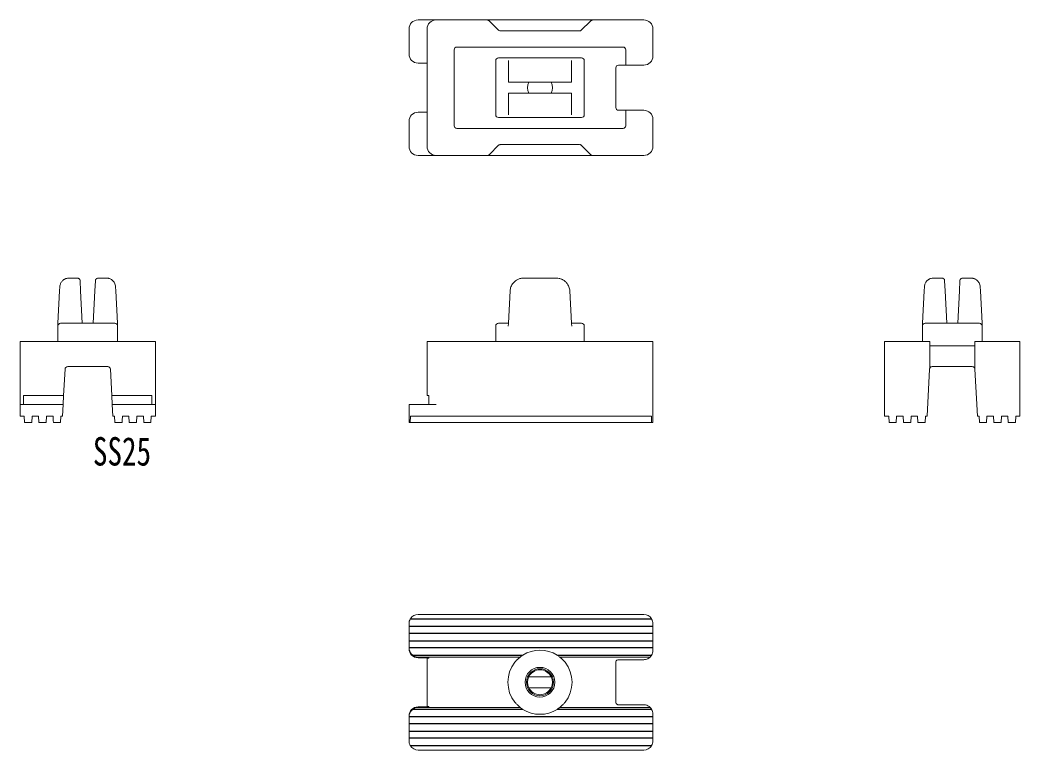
# Model space of a CAD drawing. Units: millimetres on the paper. Extents: x -622 to 995, y -460 to 705.
# Drawn here: x -602 to -491.3, y -165.7 to -84.9 of the extents above; entities that cross this region are included whole.
import ezdxf
from ezdxf.enums import TextEntityAlignment as Align

# ---------------------------------------------------------------- set-up
doc = ezdxf.new("R2010")
doc.units = ezdxf.units.MM
doc.layers.add('0-0', color=7, linetype='Continuous', lineweight=18)
doc.styles.add('ＭＳ ゴシック', font='')
doc.styles.get('ＭＳ ゴシック').set_extended_font_data('MS Gothic')

msp = doc.modelspace()

# ---------------------------------------------------------------- linework, layer by layer
at = {"layer": '0-0'}
for p, q in [((-555.933, -84.919), (-557.933, -84.919)), ((-555.933, -84.919), (-550.323, -84.919)), ((-550.323, -84.919), (-548.775, -84.919)), ((-549.009, -86.043), (-550.016, -85.035)), ((-548.775, -84.919), (-548.345, -84.919)), ((-548.345, -84.919), (-540.521, -84.919)), ((-540.521, -84.919), (-540.09, -84.919)), ((-540.09, -84.919), (-538.543, -84.919)), ((-538.543, -84.919), (-532.933, -84.919)), ((-558.933, -88.697), (-558.933, -85.919)), ((-556.933, -85.919), (-556.933, -98.919)), ((-548.933, -86.119), (-548.958, -86.094)), ((-548.958, -86.094), (-548.958, -86.119)), ((-548.958, -86.114), (-548.933, -86.119)), ((-548.958, -86.119), (-548.933, -86.119)), ((-539.933, -86.119), (-539.907, -86.093)), ((-539.933, -86.119), (-539.907, -86.114)), ((-531.933, -85.919), (-531.933, -88.919)), ((-553.933, -96.619), (-553.933, -88.219)), ((-553.633, -87.919), (-535.233, -87.919)), ((-534.933, -88.219), (-534.933, -89.919)), ((-549.333, -89.419), (-549.333, -95.419)), ((-547.948, -89.119), (-549.033, -89.119)), ((-540.932, -89.119), (-547.933, -89.119)), ((-547.933, -91.819), (-547.933, -89.419)), ((-540.933, -91.819), (-540.933, -89.419)), ((-539.833, -89.119), (-540.917, -89.119)), ((-539.533, -95.419), (-539.533, -89.419)), ((-557.933, -89.699), (-556.933, -89.699)), ((-536.033, -94.619), (-536.033, -90.219)), ((-535.733, -89.919), (-534.933, -89.919)), ((-532.933, -89.919), (-534.933, -89.919)), ((-547.933, -91.819), (-545.672, -91.819)), ((-545.672, -91.819), (-543.193, -91.819)), ((-543.193, -91.819), (-540.933, -91.819)), ((-547.933, -95.419), (-547.933, -93.019)), ((-540.933, -95.419), (-540.933, -93.019)), ((-556.933, -95.139), (-557.933, -95.139)), ((-534.933, -94.919), (-535.733, -94.919)), ((-534.933, -94.919), (-534.933, -96.619)), ((-534.933, -94.919), (-532.933, -94.919)), ((-558.933, -98.919), (-558.933, -96.14)), ((-549.033, -95.719), (-547.948, -95.719)), ((-547.933, -95.719), (-540.932, -95.719)), ((-540.917, -95.719), (-539.833, -95.719)), ((-531.933, -95.919), (-531.933, -98.919)), ((-535.233, -96.919), (-553.633, -96.919)), ((-550.016, -99.802), (-549.009, -98.795)), ((-548.933, -98.719), (-548.958, -98.744)), ((-548.933, -98.719), (-548.958, -98.724)), ((-539.907, -98.724), (-539.933, -98.719)), ((-539.857, -98.795), (-538.849, -99.802)), ((-555.933, -99.919), (-557.933, -99.919)), ((-555.933, -99.919), (-550.323, -99.919)), ((-548.775, -99.919), (-550.323, -99.919)), ((-548.345, -99.919), (-548.775, -99.919)), ((-540.521, -99.919), (-548.345, -99.919)), ((-540.09, -99.919), (-540.521, -99.919)), ((-538.543, -99.919), (-540.09, -99.919)), ((-538.543, -99.919), (-532.933, -99.919)), ((-595.647, -113.5), (-596.589, -113.5)), ((-595.347, -113.784), (-595.288, -114.921)), ((-593.712, -114.921), (-593.653, -113.784)), ((-592.411, -113.5), (-593.353, -113.5)), ((-546.247, -113.5), (-542.618, -113.5)), ((-499.636, -113.784), (-499.576, -114.921)), ((-498.001, -114.921), (-497.941, -113.784)), ((-597.8, -118.492), (-597.612, -114.921)), ((-597.612, -114.921), (-597.588, -114.448)), ((-595.288, -114.921), (-595.1, -118.5)), ((-593.9, -118.5), (-593.712, -114.921)), ((-591.388, -114.921), (-591.2, -118.492)), ((-547.745, -114.921), (-547.932, -118.492)), ((-540.933, -118.492), (-541.12, -114.921)), ((-502.088, -118.492), (-501.901, -114.921)), ((-501.901, -114.921), (-501.876, -114.448)), ((-499.576, -114.921), (-499.388, -118.5)), ((-498.188, -118.5), (-498.001, -114.921)), ((-495.701, -114.448), (-495.676, -114.921)), ((-495.676, -114.921), (-495.489, -118.492)), ((-597.8, -118.508), (-597.8, -118.8)), ((-597.8, -120.5), (-597.8, -118.8)), ((-591.5, -118.5), (-597.5, -118.5)), ((-591.2, -118.8), (-591.2, -118.508)), ((-591.2, -120.5), (-591.2, -118.8)), ((-549.333, -120.5), (-549.333, -118.8)), ((-547.933, -118.5), (-549.033, -118.5)), ((-547.948, -118.8), (-547.933, -118.508)), ((-547.932, -118.492), (-547.933, -118.508)), ((-540.932, -118.508), (-540.933, -118.492)), ((-539.833, -118.5), (-540.933, -118.5)), ((-540.932, -118.508), (-540.917, -118.8)), ((-539.533, -120.5), (-539.533, -118.8)), ((-502.088, -118.508), (-502.088, -118.8)), ((-502.088, -120.5), (-502.088, -118.8)), ((-495.788, -118.5), (-501.788, -118.5)), ((-495.488, -118.8), (-495.488, -118.508)), ((-495.488, -120.5), (-495.488, -118.8)), ((-602, -120.5), (-601, -120.5)), ((-602, -127.5), (-602, -120.5)), ((-601, -120.5), (-588, -120.5)), ((-555.933, -120.5), (-550.323, -120.5)), ((-550.323, -120.5), (-550.016, -120.5)), ((-550.016, -120.5), (-549.009, -120.5)), ((-549.009, -120.5), (-548.825, -120.5)), ((-540.04, -120.5), (-548.825, -120.5)), ((-540.04, -120.5), (-539.857, -120.5)), ((-539.857, -120.5), (-538.849, -120.5)), ((-538.849, -120.5), (-538.543, -120.5)), ((-538.543, -120.5), (-532.933, -120.5)), ((-532.933, -120.5), (-531.933, -120.5)), ((-506.288, -120.5), (-505.288, -120.5)), ((-502.288, -120.5), (-505.288, -120.5)), ((-502.288, -120.5), (-501.288, -120.5)), ((-496.288, -120.5), (-495.288, -120.5)), ((-492.288, -120.5), (-495.288, -120.5)), ((-492.288, -120.5), (-491.288, -120.5)), ((-501.288, -121), (-500.988, -121)), ((-500.988, -121), (-496.588, -121)), ((-496.588, -121), (-496.288, -121)), ((-597.168, -126.5), (-597.015, -123.584)), ((-596.715, -123.3), (-592.285, -123.3)), ((-591.985, -123.584), (-591.832, -126.5)), ((-501.004, -123.3), (-500.988, -123.3)), ((-500.988, -123.3), (-496.588, -123.3)), ((-496.588, -123.3), (-496.573, -123.3)), ((-601.6, -126.5), (-601, -126.5)), ((-601.6, -127.5), (-601.6, -126.5)), ((-597.168, -126.5), (-601, -126.5)), ((-597.22, -127.5), (-597.168, -126.5)), ((-588, -126.5), (-591.832, -126.5)), ((-591.832, -126.5), (-591.78, -127.5)), ((-588, -126.5), (-587.4, -126.5)), ((-587.4, -126.5), (-587.4, -127.5)), ((-556.933, -126.5), (-556.733, -126.5)), ((-556.733, -126.5), (-556.733, -127.5)), ((-598.221, -127.5), (-601, -127.5)), ((-598.221, -127.5), (-597.22, -127.5)), ((-591.78, -127.5), (-590.779, -127.5)), ((-588, -127.5), (-590.779, -127.5)), ((-588, -127.5), (-587, -127.5)), ((-555.933, -127.5), (-557.933, -127.5)), ((-601, -129.5), (-601.5, -129.5)), ((-598.313, -129.249), (-598.337, -128.8)), ((-598.3, -129.5), (-598.313, -129.249)), ((-590.687, -129.249), (-590.7, -129.5)), ((-590.687, -129.249), (-590.663, -128.8)), ((-590.663, -128.8), (-589.937, -128.8)), ((-589.937, -128.8), (-589.9, -129.5)), ((-589.1, -129.5), (-589.9, -129.5)), ((-589.1, -129.5), (-589.063, -128.8)), ((-589.063, -128.8), (-588.337, -128.8)), ((-588.337, -128.8), (-588.3, -129.5)), ((-588, -129.5), (-588.3, -129.5)), ((-558.799, -129.5), (-532.067, -129.5)), ((-558.776, -128.8), (-532.089, -128.8)), ((-532.933, -128.8), (-557.933, -128.8)), ((-505.288, -129.5), (-505.788, -129.5)), ((-505.288, -129.5), (-504.988, -129.5)), ((-504.188, -129.5), (-503.388, -129.5)), ((-503.352, -128.8), (-503.388, -129.5)), ((-502.625, -128.8), (-503.352, -128.8)), ((-502.588, -129.5), (-502.625, -128.8)), ((-502.588, -129.5), (-502.288, -129.5)), ((-495.288, -129.5), (-495.788, -129.5)), ((-495.288, -129.5), (-494.988, -129.5)), ((-494.988, -129.5), (-494.952, -128.8)), ((-494.952, -128.8), (-494.225, -128.8)), ((-494.225, -128.8), (-494.188, -129.5)), ((-494.188, -129.5), (-493.388, -129.5)), ((-493.388, -129.5), (-493.352, -128.8)), ((-493.352, -128.8), (-492.625, -128.8)), ((-492.625, -128.8), (-492.588, -129.5)), ((-492.588, -129.5), (-492.288, -129.5)), ((-491.788, -129.5), (-492.288, -129.5)), ((-491.752, -128.8), (-491.788, -129.5)), ((-558.799, -151.246), (-532.067, -151.246)), ((-558.776, -151.209), (-532.089, -151.209)), ((-532.933, -150.746), (-557.933, -150.746)), ((-558.933, -151.746), (-558.933, -152.046)), ((-558.933, -152.046), (-531.933, -152.046)), ((-558.933, -152.082), (-558.933, -152.046)), ((-558.933, -152.082), (-531.933, -152.082)), ((-558.933, -152.809), (-558.933, -152.082)), ((-531.933, -151.746), (-531.933, -152.046)), ((-531.933, -152.082), (-531.933, -152.046)), ((-531.933, -152.809), (-531.933, -152.082)), ((-558.933, -152.846), (-558.933, -153.646)), ((-558.933, -153.646), (-531.933, -153.646)), ((-558.933, -153.682), (-558.933, -153.646)), ((-558.933, -153.682), (-531.933, -153.682)), ((-558.933, -154.409), (-558.933, -153.682)), ((-531.933, -152.846), (-531.933, -152.809)), ((-531.933, -153.682), (-531.933, -153.646)), ((-531.933, -154.409), (-531.933, -153.682)), ((-558.933, -154.409), (-531.933, -154.409)), ((-558.933, -154.433), (-558.933, -154.409)), ((-558.933, -154.433), (-558.932, -154.446)), ((-558.933, -154.524), (-558.933, -154.433)), ((-558.932, -154.446), (-531.933, -154.446)), ((-531.933, -154.446), (-531.933, -154.409)), ((-531.933, -154.446), (-531.933, -154.746)), ((-558.498, -155.246), (-546.331, -155.246)), ((-558.498, -155.246), (-558.498, -155.282)), ((-558.498, -155.282), (-546.387, -155.282)), ((-557.933, -155.457), (-546.63, -155.457)), ((-556.933, -155.526), (-556.933, -155.578)), ((-556.933, -156.03), (-556.933, -155.731)), ((-556.933, -160.461), (-556.933, -156.03)), ((-542.535, -155.246), (-532.067, -155.246)), ((-542.478, -155.282), (-532.089, -155.282)), ((-542.235, -155.457), (-532.23, -155.457)), ((-536.033, -156.046), (-536.033, -160.446)), ((-532.933, -155.746), (-535.733, -155.746)), ((-545.672, -157.646), (-543.193, -157.646)), ((-545.672, -158.846), (-543.193, -158.846)), ((-556.933, -160.761), (-556.933, -160.461)), ((-558.498, -161.209), (-546.387, -161.209)), ((-558.498, -161.246), (-546.331, -161.246)), ((-557.933, -160.966), (-556.733, -160.966)), ((-557.933, -161.034), (-546.63, -161.034)), ((-556.933, -160.913), (-556.933, -160.966)), ((-542.535, -161.246), (-532.067, -161.246)), ((-542.478, -161.209), (-532.089, -161.209)), ((-542.235, -161.034), (-532.23, -161.034)), ((-558.933, -162.059), (-558.933, -161.967)), ((-558.932, -162.046), (-558.933, -162.059)), ((-558.933, -162.059), (-558.933, -162.082)), ((-558.933, -162.082), (-531.933, -162.082)), ((-558.933, -162.082), (-558.933, -162.809)), ((-558.932, -162.046), (-531.933, -162.046)), ((-531.933, -161.746), (-531.933, -162.046)), ((-531.933, -162.046), (-531.933, -162.082)), ((-531.933, -162.082), (-531.933, -162.809)), ((-558.933, -162.809), (-558.933, -162.846)), ((-558.933, -162.846), (-558.933, -163.646)), ((-558.933, -163.646), (-531.933, -163.646)), ((-558.933, -163.646), (-558.933, -163.682)), ((-558.933, -163.682), (-531.933, -163.682)), ((-558.933, -163.682), (-558.933, -164.409)), ((-531.933, -163.646), (-531.933, -163.682)), ((-531.933, -163.682), (-531.933, -164.409)), ((-558.933, -164.409), (-558.933, -164.446)), ((-558.933, -164.446), (-531.933, -164.446)), ((-558.933, -164.446), (-558.933, -164.746)), ((-531.933, -164.446), (-531.933, -164.746)), ((-558.799, -165.246), (-532.067, -165.246)), ((-558.776, -165.282), (-532.089, -165.282)), ((-557.933, -165.746), (-532.933, -165.746))]:
    msp.add_line(p, q, dxfattribs=at)
for points in [[(-550.016, -85.035), (-550.064, -84.995), (-550.121, -84.963), (-550.184, -84.939), (-550.252, -84.924), (-550.323, -84.919)], [(-549.009, -86.043), (-548.955, -86.084), (-548.893, -86.11), (-548.825, -86.119), (-540.04, -86.119), (-539.973, -86.11), (-539.911, -86.084), (-539.857, -86.043), (-538.849, -85.035)], [(-538.543, -84.919), (-538.613, -84.924), (-538.681, -84.939), (-538.744, -84.963), (-538.801, -84.995), (-538.849, -85.035)], [(-539.933, -86.119), (-539.907, -86.119), (-539.907, -86.093)], [(-558.933, -88.697), (-558.913, -88.893), (-558.857, -89.08), (-558.764, -89.254), (-558.64, -89.405), (-558.488, -89.53), (-558.315, -89.622), (-558.128, -89.679), (-557.933, -89.699)], [(-547.933, -93.019), (-545.672, -93.019), (-543.193, -93.019), (-540.933, -93.019)], [(-557.933, -95.139), (-558.128, -95.158), (-558.315, -95.215), (-558.488, -95.308), (-558.64, -95.432), (-558.764, -95.584), (-558.857, -95.757), (-558.913, -95.945), (-558.933, -96.14)], [(-539.857, -98.795), (-539.911, -98.753), (-539.973, -98.728), (-540.04, -98.719), (-548.825, -98.719), (-548.893, -98.728), (-548.955, -98.753), (-549.009, -98.795)], [(-548.933, -98.719), (-548.958, -98.719), (-548.958, -98.744)], [(-550.323, -99.919), (-550.252, -99.914), (-550.184, -99.899), (-550.121, -99.875), (-550.064, -99.842), (-550.016, -99.802)], [(-538.849, -99.802), (-538.801, -99.842), (-538.744, -99.875), (-538.681, -99.899), (-538.613, -99.914), (-538.543, -99.919)], [(-597.588, -114.448), (-597.576, -114.336), (-597.551, -114.227), (-597.528, -114.155), (-597.499, -114.086), (-597.465, -114.018), (-597.427, -113.954), (-597.383, -113.892), (-597.334, -113.833), (-597.279, -113.776), (-597.218, -113.723), (-597.182, -113.695), (-597.144, -113.668), (-597.103, -113.642), (-597.06, -113.618), (-597.014, -113.595), (-596.966, -113.574), (-596.915, -113.555), (-596.831, -113.53), (-596.723, -113.509), (-596.589, -113.5)], [(-595.647, -113.5), (-595.609, -113.502), (-595.574, -113.509), (-595.544, -113.518), (-595.516, -113.53), (-595.493, -113.543), (-595.472, -113.556), (-595.455, -113.569), (-595.41, -113.616), (-595.377, -113.669), (-595.356, -113.727), (-595.347, -113.784)], [(-593.653, -113.784), (-593.644, -113.727), (-593.623, -113.669), (-593.612, -113.647), (-593.598, -113.626), (-593.582, -113.606), (-593.564, -113.587), (-593.545, -113.569), (-593.5, -113.538), (-593.436, -113.512), (-593.353, -113.5)], [(-592.411, -113.5), (-592.341, -113.502), (-592.277, -113.509), (-592.22, -113.518), (-592.169, -113.53), (-592.124, -113.542), (-592.085, -113.555), (-592.015, -113.582), (-591.949, -113.613), (-591.888, -113.647), (-591.833, -113.684), (-591.782, -113.723), (-591.707, -113.79), (-591.641, -113.862), (-591.584, -113.939), (-591.535, -114.018), (-591.486, -114.12), (-591.449, -114.227), (-591.424, -114.336), (-591.412, -114.448), (-591.388, -114.921)], [(-546.247, -113.5), (-546.333, -113.502), (-546.411, -113.509), (-546.481, -113.518), (-546.544, -113.53), (-546.6, -113.542), (-546.648, -113.555), (-546.736, -113.582), (-546.818, -113.613), (-546.896, -113.647), (-546.967, -113.684), (-547.034, -113.723), (-547.133, -113.79), (-547.224, -113.862), (-547.307, -113.939), (-547.381, -114.018), (-547.462, -114.12), (-547.532, -114.227), (-547.592, -114.336), (-547.642, -114.448)], [(-541.224, -114.448), (-541.273, -114.336), (-541.333, -114.227), (-541.379, -114.155), (-541.429, -114.086), (-541.484, -114.018), (-541.543, -113.954), (-541.607, -113.892), (-541.676, -113.833), (-541.751, -113.776), (-541.832, -113.723), (-541.887, -113.69), (-541.945, -113.659), (-542.008, -113.63), (-542.074, -113.602), (-542.144, -113.577), (-542.217, -113.555), (-542.321, -113.53), (-542.455, -113.509), (-542.618, -113.5)], [(-501.876, -114.448), (-501.864, -114.336), (-501.839, -114.227), (-501.816, -114.155), (-501.788, -114.086), (-501.754, -114.018), (-501.715, -113.954), (-501.672, -113.892), (-501.622, -113.833), (-501.567, -113.776), (-501.507, -113.723), (-501.471, -113.695), (-501.432, -113.668), (-501.392, -113.642), (-501.348, -113.618), (-501.303, -113.595), (-501.254, -113.574), (-501.204, -113.555), (-501.12, -113.53), (-501.011, -113.509), (-500.877, -113.5), (-499.935, -113.5), (-499.897, -113.502), (-499.863, -113.509), (-499.832, -113.518), (-499.805, -113.53), (-499.781, -113.543), (-499.761, -113.556), (-499.744, -113.569), (-499.698, -113.616), (-499.665, -113.669), (-499.644, -113.727), (-499.636, -113.784)], [(-497.941, -113.784), (-497.933, -113.727), (-497.912, -113.669), (-497.9, -113.647), (-497.886, -113.626), (-497.87, -113.606), (-497.853, -113.587), (-497.833, -113.569), (-497.788, -113.538), (-497.725, -113.512), (-497.642, -113.5)], [(-497.642, -113.5), (-496.699, -113.5), (-496.63, -113.502), (-496.566, -113.509), (-496.508, -113.518), (-496.457, -113.53), (-496.412, -113.542), (-496.373, -113.555), (-496.303, -113.582), (-496.238, -113.613), (-496.177, -113.647), (-496.121, -113.684), (-496.07, -113.723), (-495.996, -113.79), (-495.929, -113.862), (-495.872, -113.939), (-495.823, -114.018), (-495.774, -114.12), (-495.738, -114.227), (-495.713, -114.336), (-495.701, -114.448)], [(-588, -120.5), (-587, -120.5), (-587, -127.5)], [(-556.933, -126.5), (-556.933, -120.5), (-555.933, -120.5)], [(-531.933, -120.5), (-531.933, -129.5), (-532.067, -129.5), (-532.089, -128.8)], [(-505.788, -129.5), (-505.825, -128.8), (-506.288, -128.8), (-506.288, -120.5)], [(-501.288, -120.5), (-501.288, -123.505), (-501.291, -123.514), (-501.298, -123.543), (-501.301, -123.562), (-501.303, -123.584), (-501.577, -128.8), (-501.752, -128.8), (-501.788, -129.5), (-502.288, -129.5)], [(-495.788, -129.5), (-495.825, -128.8), (-496, -128.8), (-496.274, -123.584), (-496.275, -123.563), (-496.279, -123.541), (-496.285, -123.518), (-496.288, -123.505), (-496.288, -120.5)], [(-491.288, -120.5), (-491.288, -128.8), (-491.752, -128.8)], [(-501.288, -123.505), (-501.286, -123.499), (-501.275, -123.471), (-501.252, -123.432), (-501.22, -123.391), (-501.147, -123.336), (-501.074, -123.308), (-501.004, -123.3)], [(-496.573, -123.3), (-496.494, -123.311), (-496.426, -123.339), (-496.352, -123.397), (-496.32, -123.438), (-496.298, -123.479), (-496.29, -123.5), (-496.288, -123.505)], [(-601.5, -129.5), (-601.537, -128.8), (-602, -128.8), (-602, -127.5), (-601, -127.5)], [(-597.22, -127.5), (-597.288, -128.8), (-597.463, -128.8), (-597.5, -129.5), (-598.3, -129.5)], [(-590.7, -129.5), (-591.5, -129.5), (-591.537, -128.8), (-591.712, -128.8), (-591.78, -127.5)], [(-587, -127.5), (-587, -128.8), (-587.463, -128.8), (-587.5, -129.5), (-588, -129.5)], [(-557.933, -128.8), (-558.132, -128.8), (-558.324, -128.8), (-558.499, -128.8), (-558.652, -128.8), (-558.776, -128.8), (-558.799, -129.5), (-558.933, -129.5), (-558.933, -127.5), (-557.933, -127.5)], [(-598.337, -128.8), (-599.063, -128.8), (-599.1, -129.5), (-599.9, -129.5), (-599.937, -128.8), (-600.663, -128.8), (-600.7, -129.5), (-601, -129.5)], [(-532.089, -128.8), (-532.213, -128.8), (-532.366, -128.8), (-532.542, -128.8), (-532.733, -128.8), (-532.933, -128.8)], [(-504.188, -129.5), (-504.225, -128.8), (-504.952, -128.8), (-504.988, -129.5)], [(-558.933, -152.846), (-558.933, -152.809), (-531.933, -152.809)], [(-558.933, -152.846), (-531.933, -152.846), (-531.933, -153.646)], [(-558.933, -154.524), (-558.913, -154.72), (-558.857, -154.907), (-558.764, -155.081), (-558.64, -155.232), (-558.488, -155.357), (-558.315, -155.449), (-558.128, -155.506), (-557.933, -155.526)], [(-558.932, -154.446), (-558.91, -154.633), (-558.852, -154.813), (-558.762, -154.979), (-558.642, -155.125), (-558.498, -155.246)], [(-558.498, -155.282), (-558.322, -155.378), (-558.131, -155.437), (-557.933, -155.457)], [(-556.933, -155.731), (-556.933, -155.578), (-556.733, -155.578), (-556.733, -155.526), (-557.933, -155.526)], [(-546.938, -155.731), (-546.954, -155.746), (-546.986, -155.78), (-547.053, -155.85), (-547.101, -155.905), (-547.152, -155.963), (-547.207, -156.03)], [(-541.659, -156.03), (-541.755, -155.915), (-541.806, -155.857), (-541.854, -155.806), (-541.9, -155.758), (-541.923, -155.735), (-541.927, -155.731)], [(-535.733, -155.746), (-535.77, -155.748), (-535.823, -155.76), (-535.876, -155.782), (-535.924, -155.815), (-535.987, -155.887), (-536.02, -155.96), (-536.032, -156.03)], [(-532.933, -155.746), (-532.86, -155.743), (-532.793, -155.736), (-532.773, -155.733), (-532.761, -155.731)], [(-547.207, -160.461), (-547.111, -160.576), (-547.059, -160.634), (-547.011, -160.686), (-546.965, -160.734), (-546.942, -160.756), (-546.938, -160.761)], [(-541.927, -160.761), (-541.912, -160.745), (-541.879, -160.712), (-541.813, -160.641), (-541.764, -160.587), (-541.714, -160.528), (-541.659, -160.461)], [(-536.032, -160.461), (-536.017, -160.54), (-535.985, -160.608), (-535.918, -160.682), (-535.867, -160.714), (-535.809, -160.736), (-535.767, -160.744), (-535.733, -160.746), (-532.933, -160.746)], [(-557.933, -160.966), (-558.128, -160.985), (-558.315, -161.042), (-558.488, -161.135), (-558.64, -161.259), (-558.764, -161.411), (-558.857, -161.584), (-558.913, -161.772), (-558.933, -161.967)], [(-558.498, -161.246), (-558.642, -161.367), (-558.762, -161.513), (-558.852, -161.678), (-558.91, -161.858), (-558.932, -162.046)], [(-557.933, -161.034), (-558.131, -161.054), (-558.322, -161.113), (-558.498, -161.209), (-558.498, -161.246)], [(-556.733, -160.966), (-556.733, -160.913), (-556.933, -160.913), (-556.933, -160.761)], [(-532.761, -160.761), (-532.772, -160.759), (-532.796, -160.755), (-532.846, -160.749), (-532.933, -160.746)], [(-558.933, -162.809), (-531.933, -162.809), (-531.933, -162.846)], [(-558.933, -162.846), (-531.933, -162.846), (-531.933, -163.646)], [(-558.933, -164.409), (-531.933, -164.409), (-531.933, -164.446)]]:
    msp.add_lwpolyline(points, dxfattribs=at)
msp.add_lwpolyline([(-539.907, -98.719), (-539.933, -98.719), (-539.907, -98.745)], close=True, dxfattribs=at)
for radius in [1.65, 1.65, 1.5]:
    msp.add_circle((-544.433, -158.246), radius, dxfattribs=at)
for centre, radius, start, end in [((-557.933, -85.919), 1, 90, 180), ((-555.933, -85.919), 1, 90, 180), ((-532.933, -85.919), 1, 0, 90), ((-553.633, -88.219), 0.3, 90, 180), ((-535.233, -88.219), 0.3, 0, 90), ((-549.033, -89.419), 0.3, 90, 180), ((-539.833, -89.419), 0.3, 0, 90), ((-532.933, -88.919), 1, 270, 0), ((-535.733, -90.219), 0.3, 90, 180), ((-544.433, -92.419), 1.377, 154.16507, 205.83493), ((-544.433, -92.419), 1.377, 334.16507, 25.83493), ((-535.733, -94.619), 0.3, 180, 270), ((-532.933, -95.919), 1, 0, 90), ((-549.033, -95.419), 0.3, 180, 270), ((-539.833, -95.419), 0.3, 270, 0), ((-553.633, -96.619), 0.3, 180, 270), ((-535.233, -96.619), 0.3, 270, 0), ((-557.933, -98.919), 1, 180, 270), ((-555.933, -98.919), 1, 180, 270), ((-532.933, -98.919), 1, 270, 0), ((-546.247, -115), 1.5, 158.39387, 177), ((-542.618, -115), 1.5, 3, 21.60613), ((-597.5, -118.508), 0.3, 177, 180), ((-597.5, -118.8), 0.3, 90, 180), ((-591.5, -118.8), 0.3, 0, 90), ((-591.5, -118.508), 0.3, 0, 3), ((-549.033, -118.8), 0.3, 90, 180), ((-539.833, -118.8), 0.3, 0, 90), ((-501.788, -118.508), 0.3, 177, 180), ((-501.788, -118.8), 0.3, 90, 180), ((-495.788, -118.8), 0.3, 0, 90), ((-495.788, -118.508), 0.3, 0, 3), ((-596.715, -123.6), 0.3, 90, 177), ((-592.285, -123.6), 0.3, 3, 90), ((-557.933, -151.746), 1, 150, 180), ((-557.933, -151.746), 1, 147.54171, 150), ((-557.933, -151.746), 1, 90, 147.54171), ((-532.933, -151.746), 1, 32.45829, 90), ((-532.933, -151.746), 1, 30, 32.45829), ((-532.933, -151.746), 1, 360, 30), ((-544.433, -158.246), 3.55, 57.67948, 122.32052), ((-532.933, -154.746), 1, 330, 0), ((-544.433, -158.246), 3.55, 141.38889, 218.61111), ((-544.433, -158.246), 3.55, 128.24035, 134.8933), ((-544.433, -158.246), 3.55, 123.41012, 128.24035), ((-544.433, -158.246), 3.55, 122.32052, 123.41012), ((-544.433, -158.246), 3.55, 56.58988, 57.67948), ((-544.433, -158.246), 3.55, 51.75965, 56.58988), ((-544.433, -158.246), 3.55, 45.1067, 51.75965), ((-544.433, -158.246), 3.55, 321.38889, 38.61111), ((-535.733, -156.046), 0.3, 177.07461, 180), ((-532.933, -154.746), 1, 279.90294, 314.62214), ((-532.933, -154.746), 1, 314.62214, 327.54513), ((-532.933, -154.746), 1, 327.54513, 330), ((-544.433, -158.246), 1.377, 25.83493, 154.16507), ((-544.433, -158.246), 1.377, 154.16507, 205.83493), ((-544.433, -158.246), 1.377, 334.16507, 25.83493), ((-544.433, -158.246), 1.377, 205.83493, 334.16507), ((-535.733, -160.446), 0.3, 180, 182.92539), ((-544.433, -158.246), 3.55, 225.1067, 231.75965), ((-544.433, -158.246), 3.55, 231.75965, 236.58988), ((-544.433, -158.246), 3.55, 236.58988, 237.67948), ((-544.433, -158.246), 3.55, 237.67948, 302.32052), ((-544.433, -158.246), 3.55, 302.32052, 303.41012), ((-544.433, -158.246), 3.55, 303.41012, 308.24035), ((-544.433, -158.246), 3.55, 308.24035, 314.8933), ((-532.933, -161.746), 1, 45.37786, 80.09706), ((-532.933, -161.746), 1, 32.45487, 45.37786), ((-532.933, -161.746), 1, 30, 32.45487), ((-532.933, -161.746), 1, 0, 30), ((-557.933, -164.746), 1, 180, 210), ((-532.933, -164.746), 1, 330, 360), ((-557.933, -164.746), 1, 210, 212.45829), ((-557.933, -164.746), 1, 212.45829, 270), ((-532.933, -164.746), 1, 270, 327.54171), ((-532.933, -164.746), 1, 327.54171, 330)]:
    msp.add_arc(centre, radius, start, end, dxfattribs=at)

# ---------------------------------------------------------------- texts
at = {"layer": '0-0', "style": 'ＭＳ ゴシック', "width": 0.75}
msp.add_text('SS25', height=3.152, dxfattribs=at).set_placement((-593.924, -135.2), align=Align.BOTTOM_LEFT)

doc.saveas('drawing.dxf')
